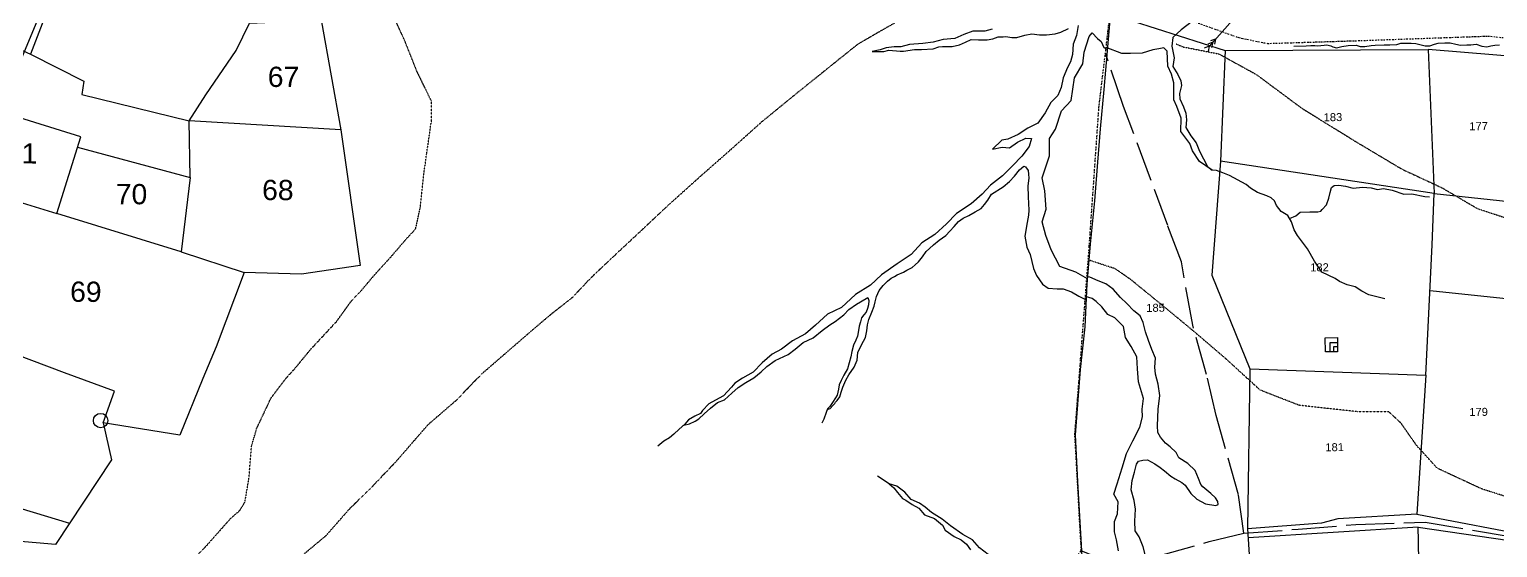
# Model space of a CAD drawing. Header units: inches. Extents: x 304037 to 460575, y 1453943 to 1639883.
# Drawn here: x 338731 to 340576, y 1596774 to 1597425 of the extents above; entities that cross this region are included whole.
import ezdxf

# ---------------------------------------------------------------- set-up
doc = ezdxf.new("R2010")
doc.units = ezdxf.units.IN
doc.header["$MEASUREMENT"] = 0
for name, pattern in [('ACAD_ISO02W100', [15, 12, -3]), ('ACAD_ISO07W100', [3, 0, -3]), ('BORDER', [1.75, 0.5, -0.25, 0.5, -0.25, 0, -0.25])]:
    doc.linetypes.add(name, pattern=pattern)
for name, color, linetype in [('CARTTRACK', 30, 'ACAD_ISO02W100'), ('NALA', 4, 'Continuous'), ('ROUND WELL', 5, 'Continuous'), ('SQUAREWELL', 5, 'Continuous'), ('SURVEY_BND', 7, 'Continuous'), ('SURVEY_NO', 7, 'Continuous'), ('VILLAGE_AREA', 1, 'Continuous')]:
    doc.layers.add(name, color=color, linetype=linetype)
doc.layers.add('FOOTPATH', color=150, linetype='ACAD_ISO07W100', lineweight=30)
doc.layers.add('VILL_BOUNDARY', color=6, linetype='BORDER', lineweight=30)
doc.styles.get("Standard").update_dxf_attribs({"font": 'arial.ttf'})
doc.dimstyles.get("Standard").update_dxf_attribs({"dimtxt": 0.18, "dimasz": 0.18, "dimexe": 0.18, "dimexo": 0.0625, "dimgap": 0.09, "dimtad": 0, "dimtih": 1, "dimtoh": 1, "dimdec": 4, "dimzin": 0, "dimdsep": 46, "dimtxsty": 'Standard', "dimcen": 0.09, "dimadec": 0, "dimazin": 0, "dimtfac": 1, "dimtdec": 4, "dimtofl": 0, "dimtmove": 0, "dimatfit": 3, "dimfxl": 0, "dimtolj": 1, "dimtzin": 0, "dimarcsym": 0})

# ---------------------------------------------------------------- blocks, each defined once
blk = doc.blocks.new('KESAMANENIPALLE')
at = {"layer": 'CARTTRACK'}
for points in [[(30.92, 566.19), (29.46, 578.14), (22.72, 603.08), (19.95, 615.92), (15.8, 631.36), (12.52, 651.17), (8.38, 662.64), (3.19, 677.27), (-4.93, 700), (-10.37, 716.74)], [(-30.49, 547.8), (-25.53, 549.3), (-20.43, 553.13), (-15.35, 556.75), (-9.6, 558.18), (3.86, 559.3), (20.09, 563.69), (30.92, 566.19), (47.93, 567.2), (65.93, 568.45), (87.59, 568.89), (115.12, 563.93)]]:
    blk.add_lwpolyline(points, dxfattribs=at)
at = {"layer": 'FOOTPATH', "ltscale": 0.0005}
for points in [[(11.73, 719.39), (13.85, 718.39), (25.08, 716.05), (36.66, 709.49), (50.79, 698.71), (67.31, 688.2), (81.78, 679.31), (94.24, 673.31), (105.26, 666.64), (115.05, 663.31)], [(121.7, 573.66), (105.46, 579.02), (91.66, 585.66), (85.33, 592.8), (80.46, 599.93), (76.73, 603.5), (66.82, 603.66), (48.64, 605.93), (36.63, 610.8), (25.91, 620.85), (16.38, 629.21), (7.73, 636.58), (-3.36, 645.87), (-8.15, 649.29), (-16.58, 652.21)]]:
    blk.add_lwpolyline(points, dxfattribs=at)
at = {"layer": 'NALA'}
for points in [[(17, 726.4), (13.43, 723.76), (10.73, 721.4), (10.44, 718.64), (11.14, 715.03), (10.62, 712.31), (12.13, 709.75), (13.09, 707.79), (13.24, 706.32), (12.65, 703.85), (12.72, 702.2), (13.76, 699.69), (14.53, 697.67), (14.72, 695.55), (14.46, 693.19), (15.93, 690.58), (17.63, 688.37), (18.59, 685.71), (21.06, 680.91), (22.46, 679.73), (18.56, 682.45), (16.46, 685.91), (15.61, 688.12), (12.83, 691.98), (13.02, 696.1), (11.73, 699.82), (10.84, 701.85), (10.92, 707.14), (10.18, 709.9), (9.11, 712.44), (8.89, 717.1), (7.9, 718.16), (6.31, 717.91), (4.43, 717.61), (1.08, 716.54), (-2.57, 716.51), (-4.86, 716.51), (-5.26, 716.58), (-10.13, 718.53)], [(48.49, 718.16), (52.42, 718.19), (53.85, 718.29), (55.06, 718.29), (55.91, 718.19), (56.93, 718.26), (57.97, 718.36), (58.85, 718.39), (60.1, 718.16), (60.75, 717.74), (61.8, 717.44), (63.53, 717.9), (65.49, 718.19), (68.04, 718.19), (69.28, 717.77), (70.75, 717.8), (72.68, 718), (73.99, 718.1), (76.72, 718.23), (78.55, 718.19), (80.68, 718.23), (81.95, 718.62), (82.86, 718.68), (85.15, 718.62), (86.62, 718.49), (89.57, 717.7), (91, 717.7), (92.47, 718.19), (93.68, 718.49), (95.71, 718.55), (97.38, 718.55), (99.14, 718.16), (100.64, 717.84), (102.57, 717.84), (103.85, 717.84), (105.55, 718), (107.31, 717.41), (108.81, 717.12), (110.09, 717.44), (111.33, 717.7), (112.74, 717.74)], [(75.94, 638.8), (70.99, 640.19), (68.8, 641.35), (66.66, 642.7), (64.24, 643.4), (61.82, 644.42), (60.52, 645.35), (56.34, 647.39), (54.06, 650.88), (52.01, 654.73), (48.89, 658.99), (47.86, 660.8), (47.07, 663.27), (45.96, 665.26), (43.91, 666.53), (42.51, 668.44), (41.81, 669.88), (40.79, 670.81), (39.49, 671.5), (36.56, 672.62), (34.46, 673.97), (33.11, 675.17), (27.93, 677.98), (25.84, 678.86), (23.89, 679.6), (22.46, 679.73)], [(46.52, 664.27), (48.42, 665.18), (49.86, 666.3), (52.88, 666.3), (55.3, 666.3), (56.28, 666.48), (56.74, 667), (58.09, 668.44), (58.84, 670.48), (59.3, 672.29), (59.72, 673.83), (60.56, 674.48), (62, 674.57), (64.09, 674.2), (66.51, 673.5), (69.44, 673.83), (72.14, 673.55), (74.1, 673.04), (75.93, 673.32), (78.67, 672.71), (82.26, 671.51), (84.77, 671.51), (88.81, 670.62), (90.3, 670.53)], [(0.32, 558.68), (-0.54, 562.28), (-1.75, 565.44), (-3.03, 567.32), (-3.09, 570.39), (-2.8, 574.14), (-3.25, 576.88), (-4.08, 580.14), (-3.79, 583.1), (-3.02, 585.68), (-2.35, 588.13), (-1.68, 589.06), (-0.31, 589.41), (1.13, 589.44), (3.43, 588.16), (5.09, 587.01), (6.36, 586.03), (8.38, 584.24), (9.69, 583.41), (11.73, 582.26), (12.78, 581.46), (14.52, 578.8), (16.43, 577.04), (19.05, 575.51), (22.34, 574.94), (23.04, 575.19), (22.95, 576.15), (22.21, 577.33), (20.78, 578.67), (18.35, 580.78), (17.74, 581.51), (17.01, 583.42), (15.98, 585.93), (13.69, 588.17), (10.94, 590.02), (10.08, 591.61), (8.22, 593.46), (6.82, 594.64), (5.29, 596.56), (4.49, 597.96), (4.42, 600.09), (4.64, 605.23), (5.22, 609.53), (4.74, 613.08), (3.94, 616.2), (3.81, 618.37), (4.03, 621.27), (2.88, 623.98), (1.89, 626.72), (1.06, 629.52), (0.33, 632.39), (-0.6, 634.56), (-2.55, 636.06), (-4.66, 638.39), (-6.7, 640.29), (-8.91, 642.94), (-11.18, 644.6), (-13.57, 645.65), (-16.13, 646.83), (-17.05, 646.93)], [(-8.32, 561.13), (-8.89, 564.65), (-9.46, 567.16), (-9.41, 570.3), (-8.44, 572.75), (-8.26, 576.46), (-9.52, 578.86), (-8.49, 582.15), (-6.77, 587.05), (-5.4, 591.51), (-3.4, 595.5), (-1.11, 599.7), (-0.31, 602.96), (-0.37, 605.35), (0.09, 608.66), (-1.34, 613.91), (-1.62, 617.99), (-1.79, 621.75), (-3.56, 624.95), (-5.22, 627.8), (-5.85, 631.2), (-8.48, 633.94), (-10.71, 635.08), (-12.48, 637.48), (-14.25, 639.14), (-15.51, 640.16), (-17.6, 640.77)]]:
    blk.add_lwpolyline(points, dxfattribs=at)
at = {"layer": 'SQUAREWELL'}
for points in [[(57.15, 626.92), (60.95, 626.92), (60.95, 622.48), (57.15, 622.48)], [(58.65, 625.39), (60.95, 625.39), (60.95, 622.48), (58.65, 622.48)], [(59.8, 624.13), (60.95, 624.13), (60.95, 622.48), (59.8, 622.48)]]:
    blk.add_lwpolyline(points, close=True, dxfattribs=at)
at = {"layer": 'SURVEY_BND'}
for points in [[(-8.74, 729.02), (27.06, 717.1), (25.16, 682.52), (22.02, 646.9), (33.46, 617.46), (32.13, 567.52), (33.64, 538.52), (-19.92, 561.35)], [(27.06, 717.1), (90.5, 716.55), (91.73, 671.58), (25.16, 682.52)], [(91.73, 671.58), (120.93, 668.07), (121.36, 696.98), (121.97, 713.54), (90.5, 716.55)], [(33.46, 617.46), (88.46, 614.86), (90.98, 655.51), (91.73, 671.58)], [(90.1, 641.27), (137.42, 635.63), (140, 667.37)], [(85.03, 571.42), (123.15, 563.58), (123.08, 591.12), (123.27, 603.35), (126.61, 636.92)], [(88.46, 614.86), (85.03, 571.42), (60.37, 570.29), (55.27, 568.94), (32.13, 567.52)], [(85.58, 522.65), (85.47, 563.12), (85.47, 567.3), (32.27, 564.68)], [(85.47, 567.3), (123.11, 561.31), (165.66, 560.75), (189.7, 564.56), (179.03, 530.09), (171.4, 503.66), (137, 511.84), (112.03, 516.22), (85.58, 522.65)]]:
    blk.add_lwpolyline(points, dxfattribs=at)
at = {"layer": 'VILL_BOUNDARY'}
blk.add_lwpolyline([(-290.03, 230.92), (-272.55, 270.32), (-266.57, 285.03), (-252.8, 315.74), (-244.47, 335.32), (-236.68, 352.23), (-214.56, 403.74), (-196.85, 434.47), (-153.37, 446.23), (-98.93, 461.11), (-86.8, 477.48), (-64.52, 504.98), (-50.33, 523.41), (-28.95, 549.69), (-19.92, 561.35), (-21.47, 597.59), (-16.22, 656.27), (-12.61, 699.8), (-7.86, 735.65), (31.41, 721.04), (40.27, 719.11), (68.68, 719.62), (109.24, 720.52), (195.68, 710.91)], dxfattribs=at)
at = {"layer": 'SURVEY_NO'}
for s, p in [('183', (57.54, 694.56)), ('177', (103.01, 691.15)), ('182', (52.73, 647.69)), ('185', (1.35, 635.71)), ('179', (101.85, 601.86)), ('181', (56.73, 591.42))]:
    blk.add_text(s, height=2.5, dxfattribs=at).set_placement(p)
blk = doc.blocks.new('PALLAKONDA')
at = {"layer": 'CARTTRACK'}
blk.add_lwpolyline([(147.39, 167.87), (145.29, 162.71)], dxfattribs=at)
at = {"layer": 'FOOTPATH', "ltscale": 0.0003}
for points in [[(166.51, 100.84), (168.5, 102.95), (171.56, 106.43), (172.69, 107.43), (173.29, 108.45), (173.77, 111.4), (174.07, 115.33), (174.69, 117.52), (176.45, 121.3), (178.31, 123.78), (179.37, 124.95), (181.37, 127.4), (184.51, 130.81), (186.24, 133.25), (187.33, 134.39), (189.17, 136.59), (191.22, 138.87), (193.02, 140.99), (194.2, 142.28), (194.76, 144.94), (195.15, 148.89), (195.5, 151.45), (196.07, 155.54), (196.07, 158.06), (194.27, 161.7), (192.7, 165.6), (190.83, 169.58)], [(253.4, 168.09), (248.67, 165.34), (244.66, 162.09), (240.46, 158.67), (236.87, 155.7), (233.11, 152.3), (229.34, 148.95), (225.44, 145.41), (221.88, 142.04), (219.32, 139.63), (215.87, 136.34), (213.54, 133.86), (210.86, 131.72), (208.42, 129.63), (205.9, 127.42), (202.42, 124.38), (199.25, 121.07), (195.8, 118.06), (191.87, 113.48), (188.64, 110.05), (186.24, 107.71), (183.28, 104.3), (179.58, 101.18)]]:
    blk.add_lwpolyline(points, dxfattribs=at)
at = {"layer": 'NALA'}
for points in [[(265.26, 167.28), (264.33, 167.03), (262.88, 167.03), (261.75, 166.6), (260.63, 166.12), (259.2, 165.97), (257.98, 165.65), (256.7, 165.47), (255.05, 165.35), (253.98, 165.05), (253.15, 165.05), (252.19, 164.9), (251.44, 164.65), (250.46, 164.45), (251.88, 164.45), (252.5, 164.62), (253.89, 164.5), (254.31, 164.5), (255.69, 164.73), (256.52, 164.73), (257.96, 164.82), (258.68, 165.07), (259.12, 165.13), (260.33, 165.13), (261.21, 165.31), (261.98, 165.65), (262.66, 166), (263.56, 165.97), (264.63, 165.98), (265.35, 166.09), (265.99, 166.33), (266.62, 166.33), (266.95, 166.37), (267.68, 166.25), (268.29, 166.28), (269.28, 166.57), (270.16, 166.72), (271.08, 166.62), (271.95, 166.62), (273.01, 166.75), (273.71, 166.97), (274.69, 167.42)], [(275.88, 167.8), (275.68, 166.56), (275.24, 165.5), (275.19, 164.22), (274.94, 163.29), (274.59, 162.61), (274.06, 161.3), (273.8, 160.14), (273.4, 159.15), (272.54, 158.27), (271.84, 156.98), (270.94, 155.7), (269.72, 155.06), (268.53, 154.28), (267.25, 153.69), (266.5, 153.6), (265.38, 152.45), (266.54, 152.7), (267.45, 152.66), (268.43, 153.34), (269.46, 153.85), (270.18, 153.79), (269.89, 152.83), (268.97, 151.61), (267.85, 150.44), (266.63, 149.18), (265.13, 148.01), (264.11, 146.89), (262.77, 145.7), (260.96, 144.52), (259.73, 143.21), (258.28, 141.89), (256.69, 140.87), (255.38, 139.41), (253.68, 138.23), (251.73, 136.9), (250.38, 135.61), (248.53, 134.45), (246.82, 132.82), (245.08, 132), (243.63, 130.62), (242.39, 129.53), (240.77, 128.68), (239.44, 127.63), (238.29, 127), (237.07, 125.94), (235.94, 124.8), (234.65, 124.02), (233.71, 123.43), (233.29, 122.91), (232.3, 121.84), (231.33, 121.3), (230.48, 120.83), (229.74, 120.03), (229.47, 119.66), (228.76, 119.3), (227.99, 118.84), (227.53, 118.32), (226.85, 117.69), (226.18, 117.09), (225.66, 116.64), (224.96, 116.21), (224.21, 115.59)], [(277.19, 136.52), (275.74, 137.35), (273.75, 138.01), (272.67, 140.09), (271.99, 141.85), (271.52, 143.52), (272.01, 145.09), (271.86, 147.37), (271.5, 148.94), (272.4, 151.68), (272.4, 153.82), (273.11, 154.97), (273.85, 157.25), (275.04, 158.53), (275.46, 161.32), (276.46, 163.07), (276.63, 164.5), (277.21, 166.44), (277.61, 166.91), (278.25, 166.21), (278.7, 165.84), (279.03, 165.07), (279.41, 164.89), (279.52, 164.89)], [(245.13, 120.24), (245.47, 120.35), (245.8, 120.72), (246.04, 120.96), (246.13, 121.13), (246.34, 121.35), (246.65, 121.81), (246.82, 122.35), (247.02, 122.98), (247.39, 123.84), (247.78, 124.5), (248.42, 125.46), (248.78, 126.35), (248.86, 127.28), (249.31, 128.23), (249.81, 129.15), (249.98, 129.97), (250.04, 130.69), (250.2, 131.35), (250.58, 132.28), (250.86, 132.99), (250.98, 133.53), (251.15, 134.21), (251.44, 134.94), (251.94, 135.57), (252.5, 136.11), (252.92, 136.49), (253.36, 136.68), (253.68, 136.91), (254.46, 137.22), (254.88, 137.46), (255.52, 137.8), (255.9, 138.13), (256.31, 138.53), (256.8, 139.13), (257.23, 139.8), (257.63, 140.18), (258.14, 140.62), (258.82, 141.19), (259.66, 141.76), (260.14, 142.31), (260.67, 142.91), (261.19, 143.52), (261.8, 143.92), (262.49, 144.27), (263.26, 144.73), (263.98, 145.12), (264.42, 145.63), (264.82, 146.17), (265.28, 146.9), (266.71, 147.83), (267.47, 148.48), (268.08, 149.14), (268.71, 149.92), (269.25, 150.4), (269.45, 150.3), (269.76, 149.86), (269.82, 149.42), (269.87, 148.9), (269.73, 147.95), (269.81, 146.61), (269.9, 144.97), (269.84, 144.32), (269.67, 143.44), (269.42, 141.76), (269.48, 141.3), (269.68, 140.38), (270.09, 139.49), (270.49, 137.77), (270.86, 136.89), (271.62, 135.82), (272.31, 135.35), (273.44, 135.26), (274.16, 135.25), (275.21, 134.88), (276.1, 134.36), (276.86, 134), (277.09, 133.98)], [(227.41, 118.21), (228.14, 118.38), (228.83, 118.68), (229.26, 118.97), (229.93, 119.6), (230.72, 120.32), (231.56, 121.01), (232.44, 121.37), (233.35, 122.18), (234.13, 122.88), (235.04, 123.49), (236.05, 124.08), (236.96, 124.84), (237.65, 125.51), (238.67, 126.22), (240.27, 126.98), (241.14, 127.65), (242.11, 128.46), (243.33, 129.08), (244.44, 129.99), (245.39, 130.69), (246.04, 131.1), (247.11, 131.9), (247.71, 132.6), (248.66, 133.23), (249.84, 133.94), (250.06, 134.09), (250.19, 133.69), (250.17, 133.16), (250.02, 132.71), (249.85, 132.28), (249.57, 131.93), (249.31, 131.54), (249.17, 131.07), (249.01, 130.53), (248.94, 129.98), (248.82, 129.29), (248.59, 128.78), (248.31, 128.18), (248.13, 127.41), (248.02, 126.72), (247.78, 125.99), (247.61, 125.25), (247.14, 124.46), (246.81, 123.83), (246.59, 123.26), (246.49, 122.72), (246.33, 121.98), (246.15, 121.68), (245.76, 121.08), (245.45, 120.61), (245.15, 120.3), (244.99, 119.84), (244.7, 119.04), (244.55, 118.69), (244.46, 118.51)], [(272.29, 96.43), (269.87, 98.37), (269.37, 98.85), (268.77, 99.44), (267.63, 100.16), (266.49, 101.33), (265.08, 102.4), (263.99, 103.22), (263.14, 104.22), (261.92, 104.85), (260.4, 105.93), (259.39, 106.76), (258.07, 107.57), (257.28, 108.21), (256.56, 108.71), (255.55, 109.17), (254.75, 110.08), (253.77, 110.78), (252.81, 111.06), (251.36, 112)], [(252.81, 111.06), (253.4, 110.61), (253.84, 110.03), (254.46, 109.28), (254.87, 109.06), (255.66, 108.55), (256.47, 108.09), (257.2, 107.27), (258.41, 106.82), (259.44, 106.01), (259.74, 105.41), (260.88, 104.61), (261.73, 104.22), (262.39, 103.67), (262.88, 102.99)]]:
    blk.add_lwpolyline(points, dxfattribs=at)
at = {"layer": 'ROUND WELL'}
blk.add_circle((155.42, 118.41), 0.888, dxfattribs=at)
at = {"layer": 'SURVEY_BND'}
for points in [[(153.35, 181.66), (146.53, 163.6), (153.16, 160.29), (152.9, 158.64), (166.18, 155.46), (168.22, 158.71), (171.95, 164.18), (173.55, 167.59), (178.34, 167.78)], [(136.41, 144.82), (122.85, 150.24), (130.91, 170.7), (146.53, 163.6)], [(182.46, 167.78), (184.9, 154.45), (166.18, 155.46)], [(155.72, 118.15), (157.13, 122.04), (150.94, 124.29), (142.83, 127.29), (139.6, 122.37), (129.92, 125.75), (133.05, 134), (137.1, 144.05), (136.41, 144.82), (137.44, 147.8), (145.59, 145.26), (149.9, 143.97), (152.8, 153.42), (140.74, 157.11), (136.76, 148.1), (137.44, 147.8)], [(184.9, 154.45), (187.35, 137.7), (180.15, 136.61), (173.04, 136.78), (169.66, 127.59), (168.02, 123.65), (165.21, 116.64), (155.72, 118.15), (156.81, 113.58), (149.92, 103.08), (140.32, 103.84)], [(166.33, 148.47), (166.18, 155.46)], [(152.41, 152.15), (166.33, 148.47), (165.25, 139.29), (149.9, 143.97)], [(165.25, 139.29), (173.04, 136.78)], [(137.51, 104.73), (139.48, 109.32), (151.66, 105.74)]]:
    blk.add_lwpolyline(points, dxfattribs=at)
at = {"layer": 'VILL_BOUNDARY', "linetype": 'ByBlock'}
blk.add_lwpolyline([(276.67, 102.23), (276.1, 111.46), (275.79, 117.24), (276.37, 125.32), (276.9, 130.6), (277.14, 135.89), (277.53, 140.78), (278.01, 146.16), (278.37, 150.93), (278.7, 155.06), (279.12, 159.92), (280.1, 171.88)], dxfattribs=at)
at = {"layer": 'SURVEY_NO'}
for s, p in [('67', (175.85, 159.71)), ('71', (143.57, 150.11)), ('70', (157.16, 145.14)), ('68', (175.22, 145.74)), ('69', (151.58, 133.06))]:
    blk.add_text(s, height=2.5, dxfattribs=at).set_placement(p)
blk = doc.blocks.new('KANUPURUPALLE')
for points in [[(-975.33, 221.72), (-976.87, 221.11)], [(-974.27, 222.92), (-975.81, 222.32)], [(-975.33, 221.72), (-975.66, 220.12)], [(-973.4, 223.92), (-974.94, 223.32)], [(-974.27, 222.92), (-974.6, 221.32)], [(-973.4, 223.92), (-973.73, 222.32)]]:
    blk.add_lwpolyline(points)
blk.add_leader([(-968.34, 229.7), (-975.39, 221.65)], dimstyle='Standard', override={"dimgap": 0.09, "dimtad": 0})

msp = doc.modelspace()

# ---------------------------------------------------------------- block references
at = {"xscale": 4.020763763909134, "yscale": 4.020763763866853, "zscale": 4.020763763886584, "rotation": 0.7442163432969744}
msp.add_blockref('KESAMANENIPALLE', (340162.1, 1594514.4), dxfattribs=at)
at = {"layer": 'SURVEY_NO', "linetype": 'ByBlock', "xscale": 10.17652388560238, "yscale": 10.17652388574788, "zscale": 10.1765238856269, "rotation": 359.7167516509514}
msp.add_blockref('PALLAKONDA', (337233, 1595736.6), dxfattribs=at)
at = {"layer": 'VILLAGE_AREA', "xscale": 4.11690545397391, "yscale": 4.116905454022344, "zscale": 4.116905453970031, "rotation": 359.2242586303323}
msp.add_blockref('KANUPURUPALLE', (344216, 1596437.2), dxfattribs=at)

doc.saveas('drawing.dxf')
